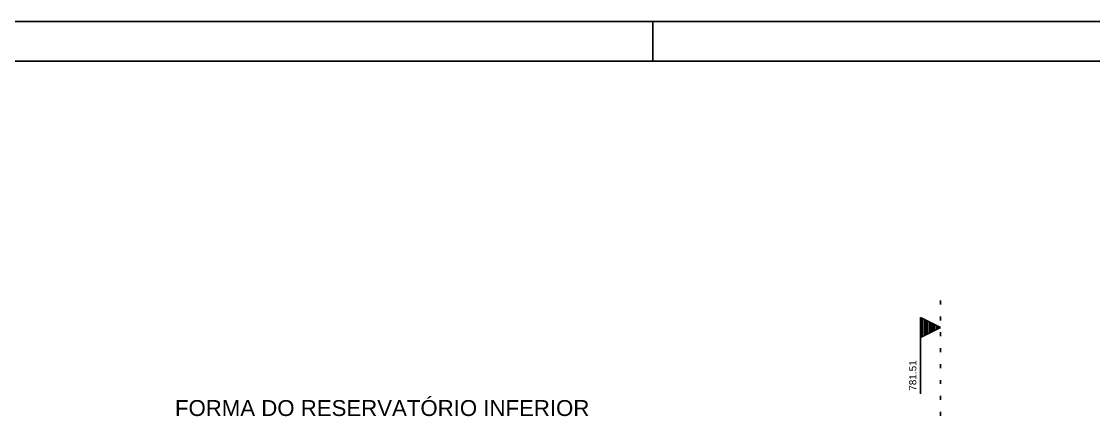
# Model space of a CAD drawing. Extents: x 0 to 119, y 0 to 84.
# Drawn here: x 47.51 to 74.49, y 74.11 to 84.1 of the extents above; entities that cross this region are included whole.
import ezdxf

# ---------------------------------------------------------------- set-up
doc = ezdxf.new("R2010")
doc.units = 0
doc.header["$MEASUREMENT"] = 0
doc.linetypes.add('ESTILO_TQS_0001', pattern=[1, 0.7, -0.3])
doc.linetypes.add('ESTILO_TQS_0002', pattern=[0.4, 0.1, -0.3])
for name, color, linetype in [('15', 12, 'CONTINUOUS'), ('3', 7, 'CONTINUOUS'), ('40', 7, 'CONTINUOUS'), ('7', 232, 'CONTINUOUS')]:
    doc.layers.add(name, color=color, linetype=linetype)
doc.styles.add('TQS_ARIAL', font='arial.ttf')

msp = doc.modelspace()

# ---------------------------------------------------------------- linework, layer by layer
at = {"layer": '3', "color": 7, "linetype": 'ESTILO_TQS_0002'}
msp.add_line((70.635, 77.077181), (70.635, 65.834356), dxfattribs=at)
at = {"layer": '3', "color": 7, "linetype": 'Continuous'}
for p, q in [((70.135, 76.647071), (70.135, 74.727072)), ((70.635, 76.397071), (70.135, 76.647071)), ((70.635, 76.397071), (70.135, 76.147071)), ((70.179592, 76.169367), (70.179592, 76.624776)), ((70.224183, 76.191663), (70.224183, 76.602481)), ((70.268775, 76.213959), (70.268775, 76.580186)), ((70.313366, 76.236254), (70.313366, 76.55789)), ((70.357957, 76.25855), (70.357958, 76.535594)), ((70.402549, 76.280846), (70.402549, 76.513299)), ((70.447141, 76.303142), (70.44714, 76.491003)), ((70.491733, 76.325438), (70.491732, 76.468707)), ((70.536324, 76.347734), (70.536324, 76.446411)), ((70.580915, 76.370029), (70.580915, 76.424114))]:
    msp.add_line(p, q, dxfattribs=at)
at = {"layer": '40', "linetype": 'Continuous'}
for p, q in [((118.9, 84.099998), (0, 84.100001)), ((63.4, 84.099999), (63.4, 83.099999))]:
    msp.add_line(p, q, dxfattribs=at)
at = {"layer": '7', "color": 232, "linetype": 'Continuous'}
msp.add_line((3, 83.100001), (117.9, 83.099998), dxfattribs=at)

# ---------------------------------------------------------------- texts
at = {"layer": '15', "color": 12, "linetype": 'Continuous', "style": 'TQS_ARIAL'}
msp.add_text('FORMA DO RESERVATÓRIO INFERIOR', height=0.4, dxfattribs=at).set_placement((51.37136, 74.172212))
at = {"layer": '3', "color": 7, "linetype": 'ESTILO_TQS_0001', "style": 'TQS_ARIAL'}
msp.add_text('781.51', height=0.18, rotation=90, dxfattribs=at).set_placement((70.030401, 74.805956))

doc.saveas('drawing.dxf')
